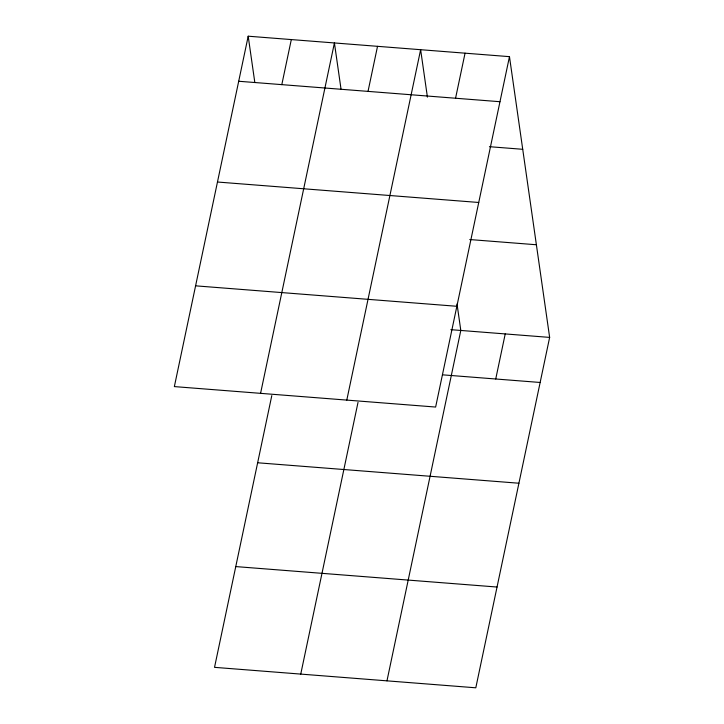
<?xml version="1.0" encoding="UTF-8"?>
<svg xmlns="http://www.w3.org/2000/svg" width="724" height="724" viewBox="0 0 724 724"><rect width="100%" height="100%" fill="white"/><g stroke="black" fill="none" stroke-linecap="round" stroke-linejoin="round"><path stroke-width="1.09" d="M248.196 36.2L174.357 386.598L435.631 407.051L509.47 56.653L248.196 36.2L254.83 82.527M281.808 84.636L291.31 39.576M260.577 393.34L334.416 42.951L341.049 89.269M271.799 395.603L214.53 667.347L475.804 687.8L549.643 337.402L509.47 56.653M368.027 91.387L377.53 46.327M346.796 400.091L420.635 49.703L427.422 97.125M300.75 674.098L358.018 402.354M455.559 98.238L465.052 53.178M386.969 680.85L460.808 330.452L457.025 303.98M495.732 378.987L505.225 333.927M238.703 81.26L499.967 101.713M489.415 146.691L522.728 149.298M217.472 182.023L478.736 202.476M469.758 239.544L536.384 244.757M195.589 285.835L456.862 306.288M450.862 329.673L549.643 337.402M442.473 374.824L540.149 382.471M257.644 462.772L518.918 483.225M235.771 566.584L497.035 587.037"/></g></svg>
